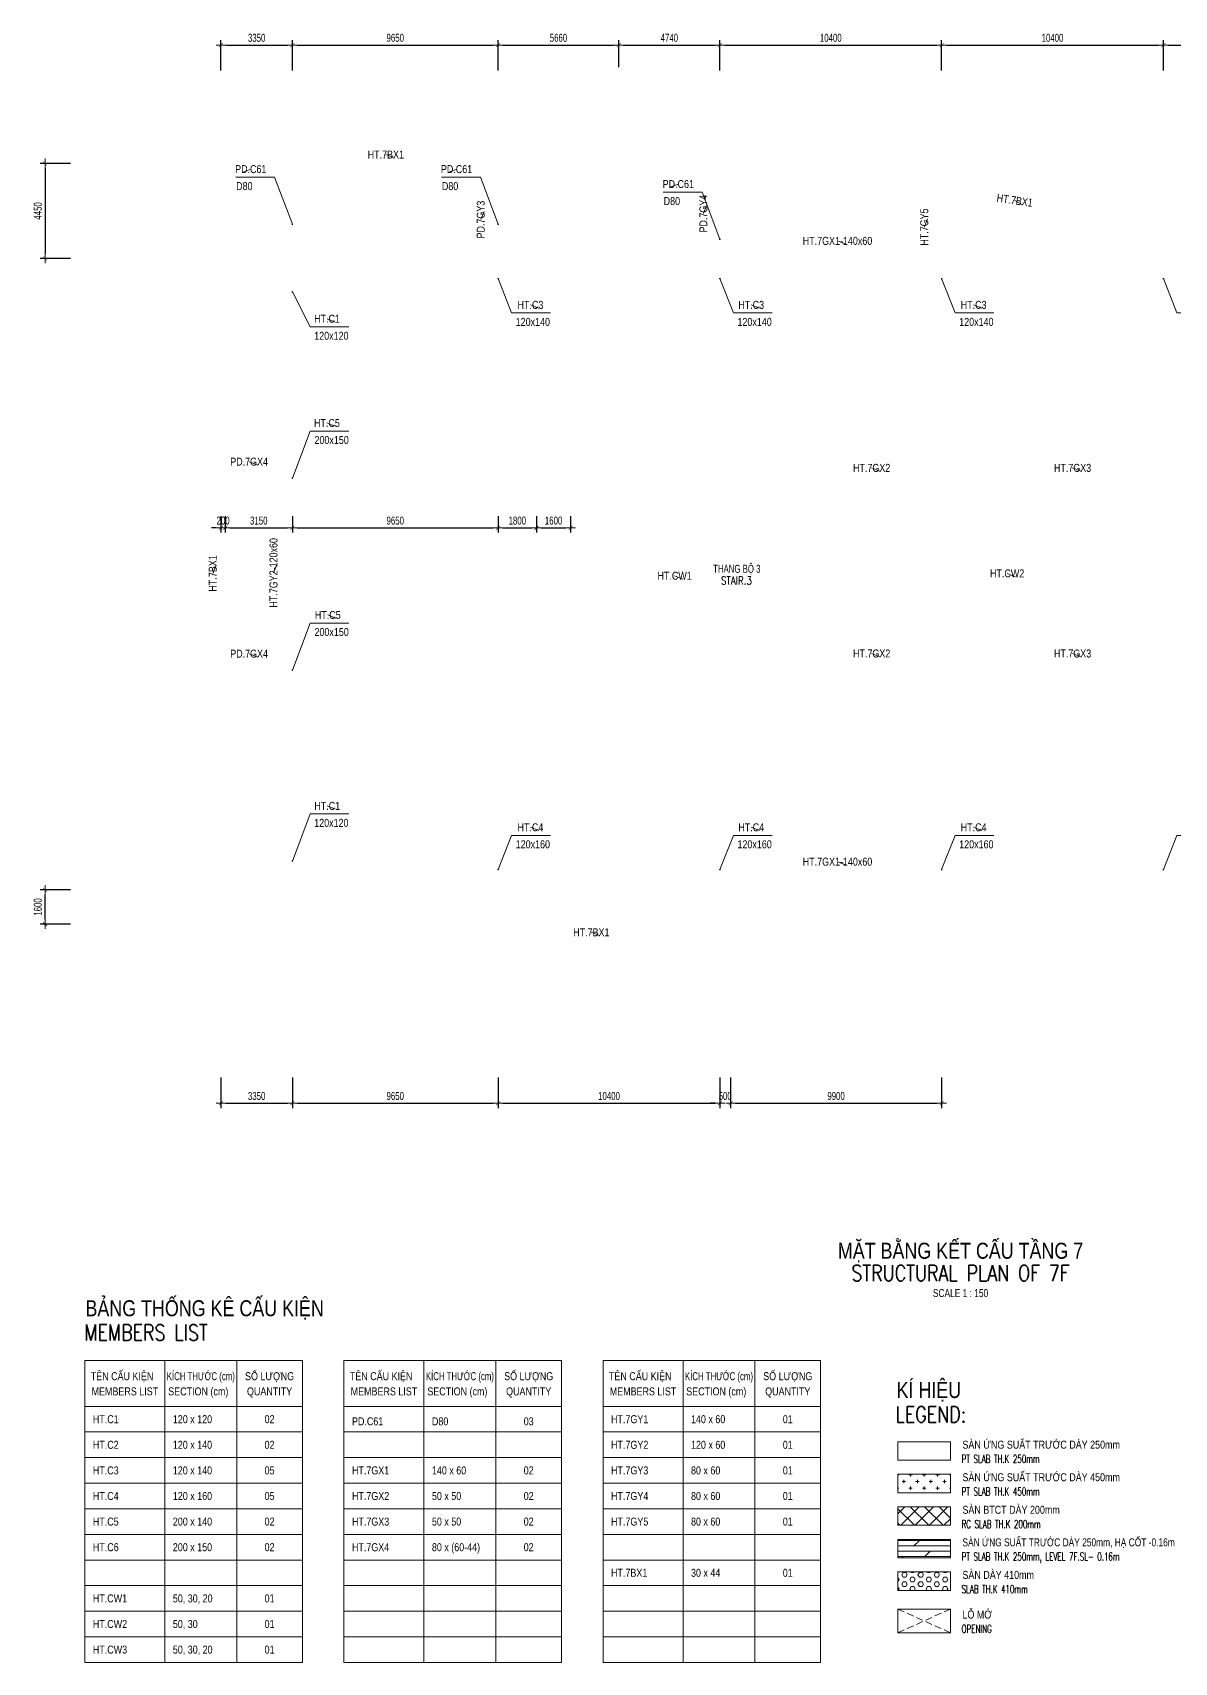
# Model space of a CAD drawing. Header units: millimetres. Extents: x 118516 to 203425, y -27310 to 49084.
# Drawn here: x 118516 to 172067, y -27310 to 49084 of the extents above; entities that cross this region are included whole.
import ezdxf
from ezdxf.enums import TextEntityAlignment as Align

# ---------------------------------------------------------------- set-up
doc = ezdxf.new("R2010")
doc.units = ezdxf.units.MM
doc.linetypes.add('DASHED2', pattern=[9.525, 6.35, -3.175])
doc.layers.get('Defpoints').update_dxf_attribs({"color": 151, "lineweight": 9})
for name, color, linetype, lineweight in [('$0$NDC_S_ANNO', 7, 'Continuous', 20), ('$0$NDC_S_DIM', 1, 'Continuous', 15), ('NDC_S_ANNO', 7, 'Continuous', 20), ('NDC_S_BEAM NAME', 7, 'Continuous', 9), ('NDC_S_COLUMN NAME', 7, 'Continuous', 9), ('NDC_S_DIM', 1, 'Continuous', 15), ('NDC_S_ENG TEXT', 2, 'Continuous', 20), ('NDC_S_ENG TITLE', 3, 'Continuous', 20), ('NDC_S_HATCH MATERIAL', 8, 'Continuous', 13), ('NDC_S_LEADER', 1, 'Continuous', 15), ('NDC_S_OPENING', 9, 'DASHED2', 13), ('NDC_S_SLAB', 2, 'Continuous', 20), ('NDC_S_TEXT SYMBOL', 7, 'Continuous', 20), ('NDC_S_VN TEXT', 7, 'Continuous', 20), ('NDC_S_VN TITLE', 6, 'Continuous', 35), ('NDC_Table', 3, 'Continuous', 20)]:
    doc.layers.add(name, color=color, linetype=linetype, lineweight=lineweight)
doc.styles.add('$0$ARIAL', font='arial.ttf', dxfattribs={"width": 0.8})
doc.styles.add('$0$NDC_DIM', font='', dxfattribs={"width": 0.75})
doc.styles.add('$0$NDC_EN TXT', font='romans.shx', dxfattribs={"width": 0.8})
doc.styles.add('NDC_ANNO', font='', dxfattribs={"width": 0.8})
doc.styles.add('NDC_BAR 2', font='romans.shx', dxfattribs={"width": 0.8})
doc.styles.add('NDC_DIM', font='', dxfattribs={"width": 0.75})
doc.styles.add('NDC_EN TXT', font='romans.shx', dxfattribs={"width": 0.8})
doc.styles.add('NDC_VIE TXT', font='arial.ttf', dxfattribs={"width": 0.8})
doc.styles.get('$0$NDC_DIM').set_extended_font_data('Dotum')
doc.styles.get('NDC_ANNO').set_extended_font_data('Dotum')
doc.styles.get('NDC_DIM').set_extended_font_data('Dotum')
doc.dimstyles.new('$0$NDC_dim_iso', dxfattribs={"dimtxt": 2.5, "dimasz": 1, "dimexe": 1.5, "dimexo": 2.5, "dimgap": 1, "dimtad": 1, "dimdec": 0, "dimzin": 0, "dimdsep": 46, "dimtxsty": '$0$NDC_DIM', "dimblk": '$0$DIMMARK', "dimcen": 0.09, "dimdle": 1.2, "dimclrd": 1, "dimclre": 1, "dimclrt": 3, "dimadec": 0, "dimazin": 0, "dimtfac": 1, "dimtdec": 0, "dimtix": 1, "dimtofl": 0, "dimtmove": 0, "dimatfit": 3, "dimfxl": 8, "dimfxlon": 1, "dimtolj": 1, "dimtzin": 0, "dimarcsym": 0})
doc.dimstyles.new('NDC_dim_150', dxfattribs={"dimscale": 150, "dimtxt": 2.5, "dimasz": 1.5, "dimexe": 1.5, "dimexo": 2.5, "dimgap": 1, "dimtad": 1, "dimdec": 0, "dimzin": 0, "dimdsep": 46, "dimtxsty": 'NDC_DIM', "dimblk": 'DIMMARK', "dimcen": 0.09, "dimdle": 1.2, "dimclrd": 1, "dimclre": 1, "dimclrt": 3, "dimadec": 0, "dimazin": 0, "dimtfac": 1, "dimtdec": 0, "dimtix": 1, "dimtofl": 0, "dimtmove": 0, "dimatfit": 3, "dimfxl": 8, "dimfxlon": 1, "dimtolj": 1, "dimtzin": 0, "dimarcsym": 0})
doc.dimstyles.new('NDC_dim_200', dxfattribs={"dimscale": 200, "dimtxt": 2.5, "dimasz": 1.5, "dimexe": 1.5, "dimexo": 2.5, "dimgap": 1, "dimtad": 1, "dimdec": 0, "dimzin": 0, "dimdsep": 46, "dimtxsty": 'NDC_DIM', "dimblk": 'DIMMARK', "dimcen": 0.09, "dimdle": 1.2, "dimclrd": 1, "dimclre": 1, "dimclrt": 3, "dimadec": 0, "dimazin": 0, "dimtfac": 1, "dimtdec": 0, "dimtix": 1, "dimtofl": 0, "dimtmove": 0, "dimatfit": 3, "dimfxl": 6, "dimfxlon": 1, "dimtolj": 1, "dimtzin": 0, "dimarcsym": 0})

# ---------------------------------------------------------------- blocks, each defined once
blk = doc.blocks.new('Drawing name_symbol')
at = {"layer": 'NDC_S_ENG TITLE', "style": 'NDC_EN TXT', "width": 0.8}
blk.add_attdef('SECTDET1', text='', height=5, dxfattribs=at).set_placement((0, 1.01), align=Align.CENTER)
at = {"layer": 'NDC_S_TEXT SYMBOL', "lineweight": 25, "style": 'NDC_ANNO', "width": 0.8}
blk.add_attdef('SSCALE', text='', height=2.5, dxfattribs=at).set_placement((0, -4), align=Align.CENTER)
at = {"layer": 'NDC_S_VN TITLE', "style": 'NDC_VIE TXT', "width": 0.8}
blk.add_attdef('SECTDET2', text='', height=5, dxfattribs=at).set_placement((0, 7.97), align=Align.CENTER)
blk = doc.blocks.new('$0$DIMMARK')
at = {"layer": '$0$NDC_S_DIM', "color": 1}
blk.add_line((-1.5, 0), (1, 0), dxfattribs=at)
at = {"layer": '$0$NDC_S_DIM', "color": 2, "const_width": 0.1}
blk.add_lwpolyline([(-0.42, -0.42), (0.42, 0.42)], dxfattribs=at)
blk = doc.blocks.new('DIMMARK')
at = {"layer": 'NDC_S_DIM', "color": 1}
blk.add_line((-1.5, 0), (1, 0), dxfattribs=at)
at = {"layer": 'NDC_S_DIM', "color": 2, "const_width": 0.1}
blk.add_lwpolyline([(-0.42, -0.42), (0.42, 0.42)], dxfattribs=at)
blk = doc.blocks.new('*D14')
at = {"layer": 'Defpoints', "color": 0, "ltscale": 100, "transparency": 16777216}
for p in [(127550, 26791), (130700, 26791), (130700, 25871)]:
    blk.add_point(p, dxfattribs=at)
at = {"layer": 'NDC_S_DIM', "color": 1, "lineweight": -2, "ltscale": 100, "transparency": 16777216}
for p, q in [((127550, 26416), (127550, 25646)), ((130700, 26416), (130700, 25646)), ((127775, 25871), (130475, 25871))]:
    blk.add_line(p, q, dxfattribs=at)
at = {"layer": 'NDC_S_DIM', "color": 1, "lineweight": -2, "ltscale": 100, "transparency": 16777216, "xscale": 225, "yscale": 225, "zscale": 225, "rotation": 180}
blk.add_blockref('DIMMARK', (127550, 25871), dxfattribs=at)
at = {"layer": 'NDC_S_DIM', "color": 1, "lineweight": -2, "ltscale": 100, "transparency": 16777216, "xscale": 225, "yscale": 225, "zscale": 225}
blk.add_blockref('DIMMARK', (130700, 25871), dxfattribs=at)
at = {"layer": 'NDC_S_DIM', "color": 3, "ltscale": 100, "transparency": 16777216, "insert": (129125, 26208), "char_height": 375, "attachment_point": 5, "style": 'NDC_DIM'}
blk.add_mtext('\\A1;3150', dxfattribs=at)
blk = doc.blocks.new('*D15')
at = {"layer": 'Defpoints', "color": 0, "ltscale": 100, "transparency": 16777216}
for p in [(130700, 26791), (140350, 26791), (140350, 25871)]:
    blk.add_point(p, dxfattribs=at)
at = {"layer": 'NDC_S_DIM', "color": 1, "lineweight": -2, "ltscale": 100, "transparency": 16777216}
for p, q in [((130700, 26416), (130700, 25646)), ((140350, 26416), (140350, 25646)), ((130925, 25871), (140125, 25871))]:
    blk.add_line(p, q, dxfattribs=at)
at = {"layer": 'NDC_S_DIM', "color": 1, "lineweight": -2, "ltscale": 100, "transparency": 16777216, "xscale": 225, "yscale": 225, "zscale": 225, "rotation": 180}
blk.add_blockref('DIMMARK', (130700, 25871), dxfattribs=at)
at = {"layer": 'NDC_S_DIM', "color": 1, "lineweight": -2, "ltscale": 100, "transparency": 16777216, "xscale": 225, "yscale": 225, "zscale": 225}
blk.add_blockref('DIMMARK', (140350, 25871), dxfattribs=at)
at = {"layer": 'NDC_S_DIM', "color": 3, "ltscale": 100, "transparency": 16777216, "insert": (135525, 26208), "char_height": 375, "attachment_point": 5, "style": 'NDC_DIM'}
blk.add_mtext('\\A1;9650', dxfattribs=at)
blk = doc.blocks.new('*D16')
at = {"layer": 'Defpoints', "color": 0, "ltscale": 100, "transparency": 16777216}
for p in [(140350, 26791), (142150, 26791), (142150, 25871)]:
    blk.add_point(p, dxfattribs=at)
at = {"layer": 'NDC_S_DIM', "color": 1, "lineweight": -2, "ltscale": 100, "transparency": 16777216}
for p, q in [((140350, 26416), (140350, 25646)), ((142150, 26416), (142150, 25646)), ((140575, 25871), (141925, 25871))]:
    blk.add_line(p, q, dxfattribs=at)
at = {"layer": 'NDC_S_DIM', "color": 1, "lineweight": -2, "ltscale": 100, "transparency": 16777216, "xscale": 225, "yscale": 225, "zscale": 225, "rotation": 180}
blk.add_blockref('DIMMARK', (140350, 25871), dxfattribs=at)
at = {"layer": 'NDC_S_DIM', "color": 1, "lineweight": -2, "ltscale": 100, "transparency": 16777216, "xscale": 225, "yscale": 225, "zscale": 225}
blk.add_blockref('DIMMARK', (142150, 25871), dxfattribs=at)
at = {"layer": 'NDC_S_DIM', "color": 3, "ltscale": 100, "transparency": 16777216, "insert": (141250, 26208), "char_height": 375, "attachment_point": 5, "style": 'NDC_DIM'}
blk.add_mtext('\\A1;1800', dxfattribs=at)
blk = doc.blocks.new('*D17')
at = {"layer": 'Defpoints', "color": 0, "ltscale": 100, "transparency": 16777216}
for p in [(142150, 26791), (143750, 26791), (143750, 25871)]:
    blk.add_point(p, dxfattribs=at)
at = {"layer": 'NDC_S_DIM', "color": 1, "lineweight": -2, "ltscale": 100, "transparency": 16777216}
for p, q in [((142150, 26416), (142150, 25646)), ((143750, 26416), (143750, 25646)), ((142375, 25871), (143525, 25871))]:
    blk.add_line(p, q, dxfattribs=at)
at = {"layer": 'NDC_S_DIM', "color": 1, "lineweight": -2, "ltscale": 100, "transparency": 16777216, "xscale": 225, "yscale": 225, "zscale": 225, "rotation": 180}
blk.add_blockref('DIMMARK', (142150, 25871), dxfattribs=at)
at = {"layer": 'NDC_S_DIM', "color": 1, "lineweight": -2, "ltscale": 100, "transparency": 16777216, "xscale": 225, "yscale": 225, "zscale": 225}
blk.add_blockref('DIMMARK', (143750, 25871), dxfattribs=at)
at = {"layer": 'NDC_S_DIM', "color": 3, "ltscale": 100, "transparency": 16777216, "insert": (142950, 26208), "char_height": 375, "attachment_point": 5, "style": 'NDC_DIM'}
blk.add_mtext('\\A1;1600', dxfattribs=at)
blk = doc.blocks.new('*D19')
at = {"layer": 'Defpoints', "color": 0, "ltscale": 100, "transparency": 16777216}
for p in [(130700, 48500), (130700, 46779), (127350, 38500)]:
    blk.add_point(p, dxfattribs=at)
at = {"layer": 'NDC_S_DIM', "color": 1, "lineweight": -2, "ltscale": 100, "transparency": 16777216}
for p, q in [((127350, 47300), (127350, 48725)), ((127575, 48500), (130475, 48500)), ((130700, 47300), (130700, 48725))]:
    blk.add_line(p, q, dxfattribs=at)
at = {"layer": 'NDC_S_DIM', "color": 1, "lineweight": -2, "ltscale": 100, "transparency": 16777216, "xscale": 225, "yscale": 225, "zscale": 225, "rotation": 180}
blk.add_blockref('DIMMARK', (127350, 48500), dxfattribs=at)
at = {"layer": 'NDC_S_DIM', "color": 1, "lineweight": -2, "ltscale": 100, "transparency": 16777216, "xscale": 225, "yscale": 225, "zscale": 225}
blk.add_blockref('DIMMARK', (130700, 48500), dxfattribs=at)
at = {"layer": 'NDC_S_DIM', "color": 3, "ltscale": 100, "transparency": 16777216, "insert": (129025, 48838), "char_height": 375, "attachment_point": 5, "style": 'NDC_DIM'}
blk.add_mtext('\\A1;3350', dxfattribs=at)
blk = doc.blocks.new('*D20')
at = {"layer": 'Defpoints', "color": 0, "ltscale": 100, "transparency": 16777216}
for p in [(140350, 48500), (130700, 46641), (140350, 46641)]:
    blk.add_point(p, dxfattribs=at)
at = {"layer": 'NDC_S_DIM', "color": 1, "lineweight": -2, "ltscale": 100, "transparency": 16777216}
for p, q in [((130700, 47300), (130700, 48725)), ((130925, 48500), (140125, 48500)), ((140350, 47300), (140350, 48725))]:
    blk.add_line(p, q, dxfattribs=at)
at = {"layer": 'NDC_S_DIM', "color": 1, "lineweight": -2, "ltscale": 100, "transparency": 16777216, "xscale": 225, "yscale": 225, "zscale": 225, "rotation": 180}
blk.add_blockref('DIMMARK', (130700, 48500), dxfattribs=at)
at = {"layer": 'NDC_S_DIM', "color": 1, "lineweight": -2, "ltscale": 100, "transparency": 16777216, "xscale": 225, "yscale": 225, "zscale": 225}
blk.add_blockref('DIMMARK', (140350, 48500), dxfattribs=at)
at = {"layer": 'NDC_S_DIM', "color": 3, "ltscale": 100, "transparency": 16777216, "insert": (135525, 48838), "char_height": 375, "attachment_point": 5, "style": 'NDC_DIM'}
blk.add_mtext('\\A1;9650', dxfattribs=at)
blk = doc.blocks.new('*D21')
at = {"layer": 'Defpoints', "color": 0, "ltscale": 100, "transparency": 16777216}
for p in [(146010, 48500), (140350, 47085), (146010, 47085)]:
    blk.add_point(p, dxfattribs=at)
at = {"layer": 'NDC_S_DIM', "color": 1, "lineweight": -2, "ltscale": 100, "transparency": 16777216}
for p, q in [((140350, 47460), (140350, 48725)), ((140575, 48500), (145785, 48500)), ((146010, 47460), (146010, 48725))]:
    blk.add_line(p, q, dxfattribs=at)
at = {"layer": 'NDC_S_DIM', "color": 1, "lineweight": -2, "ltscale": 100, "transparency": 16777216, "xscale": 225, "yscale": 225, "zscale": 225, "rotation": 180}
blk.add_blockref('DIMMARK', (140350, 48500), dxfattribs=at)
at = {"layer": 'NDC_S_DIM', "color": 1, "lineweight": -2, "ltscale": 100, "transparency": 16777216, "xscale": 225, "yscale": 225, "zscale": 225}
blk.add_blockref('DIMMARK', (146010, 48500), dxfattribs=at)
at = {"layer": 'NDC_S_DIM', "color": 3, "ltscale": 100, "transparency": 16777216, "insert": (143180, 48838), "char_height": 375, "attachment_point": 5, "style": 'NDC_DIM'}
blk.add_mtext('\\A1;5660', dxfattribs=at)
blk = doc.blocks.new('*D22')
at = {"layer": 'Defpoints', "color": 0, "ltscale": 100, "transparency": 16777216}
for p in [(150750, 48500), (146010, 47085), (150750, 47085)]:
    blk.add_point(p, dxfattribs=at)
at = {"layer": 'NDC_S_DIM', "color": 1, "lineweight": -2, "ltscale": 100, "transparency": 16777216}
for p, q in [((146010, 47460), (146010, 48725)), ((146235, 48500), (150525, 48500)), ((150750, 47460), (150750, 48725))]:
    blk.add_line(p, q, dxfattribs=at)
at = {"layer": 'NDC_S_DIM', "color": 1, "lineweight": -2, "ltscale": 100, "transparency": 16777216, "xscale": 225, "yscale": 225, "zscale": 225, "rotation": 180}
blk.add_blockref('DIMMARK', (146010, 48500), dxfattribs=at)
at = {"layer": 'NDC_S_DIM', "color": 1, "lineweight": -2, "ltscale": 100, "transparency": 16777216, "xscale": 225, "yscale": 225, "zscale": 225}
blk.add_blockref('DIMMARK', (150750, 48500), dxfattribs=at)
at = {"layer": 'NDC_S_DIM', "color": 3, "ltscale": 100, "transparency": 16777216, "insert": (148380, 48838), "char_height": 375, "attachment_point": 5, "style": 'NDC_DIM'}
blk.add_mtext('\\A1;4740', dxfattribs=at)
blk = doc.blocks.new('*D23')
at = {"layer": 'Defpoints', "color": 0, "ltscale": 100, "transparency": 16777216}
for p in [(161150, 48500), (150750, 43517), (161150, 42182)]:
    blk.add_point(p, dxfattribs=at)
at = {"layer": 'NDC_S_DIM', "color": 1, "lineweight": -2, "ltscale": 100, "transparency": 16777216}
for p, q in [((150750, 47300), (150750, 48725)), ((150975, 48500), (160925, 48500)), ((161150, 47300), (161150, 48725))]:
    blk.add_line(p, q, dxfattribs=at)
at = {"layer": 'NDC_S_DIM', "color": 1, "lineweight": -2, "ltscale": 100, "transparency": 16777216, "xscale": 225, "yscale": 225, "zscale": 225, "rotation": 180}
blk.add_blockref('DIMMARK', (150750, 48500), dxfattribs=at)
at = {"layer": 'NDC_S_DIM', "color": 1, "lineweight": -2, "ltscale": 100, "transparency": 16777216, "xscale": 225, "yscale": 225, "zscale": 225}
blk.add_blockref('DIMMARK', (161150, 48500), dxfattribs=at)
at = {"layer": 'NDC_S_DIM', "color": 3, "ltscale": 100, "transparency": 16777216, "insert": (155950, 48838), "char_height": 375, "attachment_point": 5, "style": 'NDC_DIM'}
blk.add_mtext('\\A1;10400', dxfattribs=at)
blk = doc.blocks.new('*D24')
at = {"layer": 'Defpoints', "color": 0, "ltscale": 100, "transparency": 16777216}
for p in [(171550, 48500), (161150, 42182), (171550, 42182)]:
    blk.add_point(p, dxfattribs=at)
at = {"layer": 'NDC_S_DIM', "color": 1, "lineweight": -2, "ltscale": 100, "transparency": 16777216}
for p, q in [((161150, 47300), (161150, 48725)), ((161375, 48500), (171325, 48500)), ((171550, 47300), (171550, 48725))]:
    blk.add_line(p, q, dxfattribs=at)
at = {"layer": 'NDC_S_DIM', "color": 1, "lineweight": -2, "ltscale": 100, "transparency": 16777216, "xscale": 225, "yscale": 225, "zscale": 225, "rotation": 180}
blk.add_blockref('DIMMARK', (161150, 48500), dxfattribs=at)
at = {"layer": 'NDC_S_DIM', "color": 1, "lineweight": -2, "ltscale": 100, "transparency": 16777216, "xscale": 225, "yscale": 225, "zscale": 225}
blk.add_blockref('DIMMARK', (171550, 48500), dxfattribs=at)
at = {"layer": 'NDC_S_DIM', "color": 3, "ltscale": 100, "transparency": 16777216, "insert": (166350, 48838), "char_height": 375, "attachment_point": 5, "style": 'NDC_DIM'}
blk.add_mtext('\\A1;10400', dxfattribs=at)
blk = doc.blocks.new('*D25')
at = {"layer": 'Defpoints', "color": 0, "ltscale": 100, "transparency": 16777216}
for p in [(176345, 48500), (171550, 46703), (176345, 46703)]:
    blk.add_point(p, dxfattribs=at)
at = {"layer": 'NDC_S_DIM', "color": 1, "lineweight": -2, "ltscale": 100, "transparency": 16777216}
for p, q in [((171550, 47300), (171550, 48725)), ((171775, 48500), (176120, 48500)), ((176345, 47300), (176345, 48725))]:
    blk.add_line(p, q, dxfattribs=at)
at = {"layer": 'NDC_S_DIM', "color": 1, "lineweight": -2, "ltscale": 100, "transparency": 16777216, "xscale": 225, "yscale": 225, "zscale": 225, "rotation": 180}
blk.add_blockref('DIMMARK', (171550, 48500), dxfattribs=at)
at = {"layer": 'NDC_S_DIM', "color": 1, "lineweight": -2, "ltscale": 100, "transparency": 16777216, "xscale": 225, "yscale": 225, "zscale": 225}
blk.add_blockref('DIMMARK', (176345, 48500), dxfattribs=at)
at = {"layer": 'NDC_S_DIM', "color": 3, "ltscale": 100, "transparency": 16777216, "insert": (173947, 48838), "char_height": 375, "attachment_point": 5, "style": 'NDC_DIM'}
blk.add_mtext('\\A1;4795', dxfattribs=at)
blk = doc.blocks.new('*D29')
at = {"layer": 'Defpoints', "color": 0, "ltscale": 100, "transparency": 16777216}
for p in [(132009, 42950), (119100, 38500), (132009, 38500)]:
    blk.add_point(p, dxfattribs=at)
at = {"layer": 'NDC_S_DIM', "color": 1, "lineweight": -2, "ltscale": 100, "transparency": 16777216}
for p, q in [((120300, 42950), (118875, 42950)), ((119100, 42725), (119100, 38725)), ((120300, 38500), (118875, 38500))]:
    blk.add_line(p, q, dxfattribs=at)
at = {"layer": 'NDC_S_DIM', "color": 1, "lineweight": -2, "ltscale": 100, "transparency": 16777216, "xscale": 225, "yscale": 225, "zscale": 225}
for p, rotation in [((119100, 42950), 90), ((119100, 38500), 270)]:
    blk.add_blockref('DIMMARK', p, dxfattribs=dict(at, rotation=rotation))
at = {"layer": 'NDC_S_DIM', "color": 3, "ltscale": 100, "transparency": 16777216, "insert": (118762, 40725), "char_height": 375, "attachment_point": 5, "rotation": 90, "style": 'NDC_DIM'}
blk.add_mtext('\\A1;4450', dxfattribs=at)
blk = doc.blocks.new('*D30')
at = {"layer": 'Defpoints', "color": 0, "ltscale": 100, "transparency": 16777216}
for p in [(119100, 8900), (130842, 8900), (130861, 7300)]:
    blk.add_point(p, dxfattribs=at)
at = {"layer": 'NDC_S_DIM', "color": 1, "lineweight": -2, "ltscale": 100, "transparency": 16777216}
for p, q in [((120300, 8900), (118875, 8900)), ((119100, 7525), (119100, 8675)), ((120300, 7300), (118875, 7300))]:
    blk.add_line(p, q, dxfattribs=at)
at = {"layer": 'NDC_S_DIM', "color": 1, "lineweight": -2, "ltscale": 100, "transparency": 16777216, "xscale": 225, "yscale": 225, "zscale": 225}
for p, rotation in [((119100, 8900), 90), ((119100, 7300), 270)]:
    blk.add_blockref('DIMMARK', p, dxfattribs=dict(at, rotation=rotation))
at = {"layer": 'NDC_S_DIM', "color": 3, "ltscale": 100, "transparency": 16777216, "insert": (118762, 8100), "char_height": 375, "attachment_point": 5, "rotation": 90, "style": 'NDC_DIM'}
blk.add_mtext('\\A1;1600', dxfattribs=at)
blk = doc.blocks.new('*D31')
at = {"layer": 'Defpoints', "color": 0, "ltscale": 100, "transparency": 16777216}
for p in [(127350, 12217), (130700, 1426), (130700, -1100)]:
    blk.add_point(p, dxfattribs=at)
at = {"layer": 'NDC_S_DIM', "color": 1, "lineweight": -2, "ltscale": 100, "transparency": 16777216}
for p, q in [((127350, 100), (127350, -1325)), ((130700, 100), (130700, -1325)), ((127575, -1100), (130475, -1100))]:
    blk.add_line(p, q, dxfattribs=at)
at = {"layer": 'NDC_S_DIM', "color": 1, "lineweight": -2, "ltscale": 100, "transparency": 16777216, "xscale": 225, "yscale": 225, "zscale": 225, "rotation": 180}
blk.add_blockref('DIMMARK', (127350, -1100), dxfattribs=at)
at = {"layer": 'NDC_S_DIM', "color": 1, "lineweight": -2, "ltscale": 100, "transparency": 16777216, "xscale": 225, "yscale": 225, "zscale": 225}
blk.add_blockref('DIMMARK', (130700, -1100), dxfattribs=at)
at = {"layer": 'NDC_S_DIM', "color": 3, "ltscale": 100, "transparency": 16777216, "insert": (129025, -762), "char_height": 375, "attachment_point": 5, "style": 'NDC_DIM'}
blk.add_mtext('\\A1;3350', dxfattribs=at)
blk = doc.blocks.new('*D32')
at = {"layer": 'Defpoints', "color": 0, "ltscale": 100, "transparency": 16777216}
for p in [(130700, 1426), (140350, 1426), (140350, -1100)]:
    blk.add_point(p, dxfattribs=at)
at = {"layer": 'NDC_S_DIM', "color": 1, "lineweight": -2, "ltscale": 100, "transparency": 16777216}
for p, q in [((130700, 100), (130700, -1325)), ((140350, 100), (140350, -1325)), ((130925, -1100), (140125, -1100))]:
    blk.add_line(p, q, dxfattribs=at)
at = {"layer": 'NDC_S_DIM', "color": 1, "lineweight": -2, "ltscale": 100, "transparency": 16777216, "xscale": 225, "yscale": 225, "zscale": 225, "rotation": 180}
blk.add_blockref('DIMMARK', (130700, -1100), dxfattribs=at)
at = {"layer": 'NDC_S_DIM', "color": 1, "lineweight": -2, "ltscale": 100, "transparency": 16777216, "xscale": 225, "yscale": 225, "zscale": 225}
blk.add_blockref('DIMMARK', (140350, -1100), dxfattribs=at)
at = {"layer": 'NDC_S_DIM', "color": 3, "ltscale": 100, "transparency": 16777216, "insert": (135525, -762), "char_height": 375, "attachment_point": 5, "style": 'NDC_DIM'}
blk.add_mtext('\\A1;9650', dxfattribs=at)
blk = doc.blocks.new('*D33')
at = {"layer": 'Defpoints', "color": 0, "ltscale": 100, "transparency": 16777216}
for p in [(140350, 4142), (150750, 4502), (150750, -1100)]:
    blk.add_point(p, dxfattribs=at)
at = {"layer": 'NDC_S_DIM', "color": 1, "lineweight": -2, "ltscale": 100, "transparency": 16777216}
for p, q in [((140350, 100), (140350, -1325)), ((150750, 100), (150750, -1325)), ((140575, -1100), (150525, -1100))]:
    blk.add_line(p, q, dxfattribs=at)
at = {"layer": 'NDC_S_DIM', "color": 1, "lineweight": -2, "ltscale": 100, "transparency": 16777216, "xscale": 225, "yscale": 225, "zscale": 225, "rotation": 180}
blk.add_blockref('DIMMARK', (140350, -1100), dxfattribs=at)
at = {"layer": 'NDC_S_DIM', "color": 1, "lineweight": -2, "ltscale": 100, "transparency": 16777216, "xscale": 225, "yscale": 225, "zscale": 225}
blk.add_blockref('DIMMARK', (150750, -1100), dxfattribs=at)
at = {"layer": 'NDC_S_DIM', "color": 3, "ltscale": 100, "transparency": 16777216, "insert": (145550, -762), "char_height": 375, "attachment_point": 5, "style": 'NDC_DIM'}
blk.add_mtext('\\A1;10400', dxfattribs=at)
blk = doc.blocks.new('*D34')
at = {"layer": 'Defpoints', "color": 0, "ltscale": 100, "transparency": 16777216}
for p in [(151250, 7950), (150750, 4502), (151250, -1100)]:
    blk.add_point(p, dxfattribs=at)
at = {"layer": 'NDC_S_DIM', "color": 1, "lineweight": -2, "ltscale": 100, "transparency": 16777216}
for p, q in [((150750, 100), (150750, -1325)), ((151250, 100), (151250, -1325)), ((150525, -1100), (150300, -1100)), ((151475, -1100), (151700, -1100))]:
    blk.add_line(p, q, dxfattribs=at)
at = {"layer": 'NDC_S_DIM', "color": 1, "lineweight": -2, "ltscale": 100, "transparency": 16777216, "xscale": 225, "yscale": 225, "zscale": 225}
blk.add_blockref('DIMMARK', (150750, -1100), dxfattribs=at)
at = {"layer": 'NDC_S_DIM', "color": 1, "lineweight": -2, "ltscale": 100, "transparency": 16777216, "xscale": 225, "yscale": 225, "zscale": 225, "rotation": 180}
blk.add_blockref('DIMMARK', (151250, -1100), dxfattribs=at)
at = {"layer": 'NDC_S_DIM', "color": 3, "ltscale": 100, "transparency": 16777216, "insert": (151000, -762), "char_height": 375, "attachment_point": 5, "style": 'NDC_DIM'}
blk.add_mtext('\\A1;500', dxfattribs=at)
blk = doc.blocks.new('*D35')
at = {"layer": 'Defpoints', "color": 0, "ltscale": 100, "transparency": 16777216}
for p in [(151250, 7950), (161150, 5586), (161150, -1100)]:
    blk.add_point(p, dxfattribs=at)
at = {"layer": 'NDC_S_DIM', "color": 1, "lineweight": -2, "ltscale": 100, "transparency": 16777216}
for p, q in [((151250, 100), (151250, -1325)), ((161150, 100), (161150, -1325)), ((151475, -1100), (160925, -1100))]:
    blk.add_line(p, q, dxfattribs=at)
at = {"layer": 'NDC_S_DIM', "color": 1, "lineweight": -2, "ltscale": 100, "transparency": 16777216, "xscale": 225, "yscale": 225, "zscale": 225, "rotation": 180}
blk.add_blockref('DIMMARK', (151250, -1100), dxfattribs=at)
at = {"layer": 'NDC_S_DIM', "color": 1, "lineweight": -2, "ltscale": 100, "transparency": 16777216, "xscale": 225, "yscale": 225, "zscale": 225}
blk.add_blockref('DIMMARK', (161150, -1100), dxfattribs=at)
at = {"layer": 'NDC_S_DIM', "color": 3, "ltscale": 100, "transparency": 16777216, "insert": (156200, -762), "char_height": 375, "attachment_point": 5, "style": 'NDC_DIM'}
blk.add_mtext('\\A1;9900', dxfattribs=at)
blk = doc.blocks.new('*D39')
at = {"layer": 'Defpoints', "color": 0, "ltscale": 100, "transparency": 16777216}
for p in [(127350, 26791), (127550, 26791), (127350, 25871)]:
    blk.add_point(p, dxfattribs=at)
at = {"layer": 'NDC_S_DIM', "color": 1, "lineweight": -2, "ltscale": 100, "transparency": 16777216}
for p, q in [((127350, 26416), (127350, 25646)), ((127550, 26416), (127550, 25646)), ((127125, 25871), (126900, 25871)), ((127775, 25871), (128000, 25871))]:
    blk.add_line(p, q, dxfattribs=at)
at = {"layer": 'NDC_S_DIM', "color": 1, "lineweight": -2, "ltscale": 100, "transparency": 16777216, "xscale": 225, "yscale": 225, "zscale": 225}
blk.add_blockref('DIMMARK', (127350, 25871), dxfattribs=at)
at = {"layer": 'NDC_S_DIM', "color": 1, "lineweight": -2, "ltscale": 100, "transparency": 16777216, "xscale": 225, "yscale": 225, "zscale": 225, "rotation": 180}
blk.add_blockref('DIMMARK', (127550, 25871), dxfattribs=at)
at = {"layer": 'NDC_S_DIM', "color": 3, "ltscale": 100, "transparency": 16777216, "insert": (127450, 26208), "char_height": 375, "attachment_point": 5, "style": 'NDC_DIM'}
blk.add_mtext('\\A1;200', dxfattribs=at)
blk = doc.blocks.new('*U13')
at = {"layer": '$0$NDC_S_ANNO', "ltscale": 0.8, "style": '$0$ARIAL', "width": 0.8, "flags": 1}
blk.add_attdef('CHU_THICH', text='', height=2.5, dxfattribs=at).set_placement((0, 0), align=Align.MIDDLE_CENTER)
at = {"layer": '$0$NDC_S_ANNO', "ltscale": 0.8, "style": '$0$ARIAL', "width": 0.8}
blk.add_attdef('TEN', text='', height=2.5, dxfattribs=at).set_placement((-2.58, 1.03), align=Align.MIDDLE_CENTER)
at = {"layer": 'Defpoints'}
blk.add_leader([(0, 0), (-2.58, 1.03)], dimstyle='$0$NDC_dim_iso', override={"dimgap": 0.625, "dimtad": 0}, dxfattribs=at)
blk = doc.blocks.new('Name col F6-F8')
at = {"layer": 'NDC_S_COLUMN NAME', "xscale": 150, "yscale": 150, "zscale": 150}
for p, values in [((11702, 27267), {'TEN': 'HT.C3'}), ((22056, 27267), {'TEN': 'HT.C3'}), ((32489, 27267), {'TEN': 'HT.C3'}), ((42867, 27267), {'TEN': 'HT.C3'}), ((50009, 27267), {'TEN': 'HT.C3'}), ((2162, 26617), {'TEN': 'HT.C1'}), ((63645, 26176), {'TEN': 'HT.C2'}), ((2158, 21731), {'TEN': 'HT.C5'}), ((63642, 21290), {'TEN': 'HT.C6'}), ((2196, 12731), {'TEN': 'HT.C5'}), ((63679, 12290), {'TEN': 'HT.C6'}), ((2174, 3784), {'TEN': 'HT.C1'}), ((11702, 2778), {'TEN': 'HT.C4'}), ((22056, 2778), {'TEN': 'HT.C4'}), ((32489, 2778), {'TEN': 'HT.C4'}), ((42867, 2778), {'TEN': 'HT.C4'}), ((50009, 2778), {'TEN': 'HT.C4'}), ((63658, 3343), {'TEN': 'HT.C2'})]:
    blk.add_blockref('*U13', p, dxfattribs=at).add_auto_attribs(values)
at = {"layer": 'NDC_S_COLUMN NAME', "style": 'NDC_VIE TXT', "width": 0.8}
for s, p in [('120x140', (10625, 26437)), ('120x140', (21025, 26437)), ('120x140', (31425, 26437)), ('120x140', (41825, 26437)), ('120x140', (48991, 26437)), ('120x120', (1176, 25787)), ('120x140', (62660, 25346)), ('200x150', (1187, 20901)), ('200x140', (62671, 20460)), ('200x150', (1187, 11901)), ('200x140', (62671, 11460)), ('120x120', (1175, 2955)), ('120x160', (10625, 1949)), ('120x160', (21025, 1949)), ('120x160', (31425, 1949)), ('120x160', (41825, 1949)), ('120x160', (48991, 1949)), ('120x140', (62659, 2513))]:
    blk.add_text(s, height=375, dxfattribs=at).set_placement(p)
at = {"layer": 'NDC_S_LEADER', "ltscale": 100}
for points in [[(9800, 28650), (10431, 27044), (12254, 27044)], [(20200, 28650), (20831, 27044), (22654, 27044)], [(30600, 28650), (31231, 27044), (33054, 27044)], [(41000, 28650), (41631, 27044), (43454, 27044)], [(51400, 28650), (50769, 27044), (48946, 27044)], [(150, 28028), (981, 26394), (2804, 26394)], [(61050, 28028), (62215, 25953), (64288, 25953)], [(150, 19300), (981, 21508), (2804, 21508)], [(61050, 19300), (62215, 21067), (64288, 21067)], [(150, 10300), (981, 12508), (2804, 12508)], [(61050, 10300), (62215, 12067), (64288, 12067)], [(150, 1353), (981, 3562), (2804, 3562)], [(61050, 1353), (62215, 3120), (64288, 3120)], [(9800, 950), (10431, 2556), (12254, 2556)], [(20200, 950), (20831, 2556), (22654, 2556)], [(30600, 950), (31231, 2556), (33054, 2556)], [(41000, 950), (41631, 2556), (43454, 2556)], [(51400, 950), (50769, 2556), (48946, 2556)]]:
    blk.add_leader(points, dimstyle='NDC_dim_200', override={"dimgap": 1, "dimtad": 0, "dimldrblk": 'DotSmall'}, dxfattribs=at)
blk = doc.blocks.new('A$C78EB7F18')
at = {"layer": 'NDC_S_COLUMN NAME'}
ref = blk.add_blockref('*U13', (-636, 33631), dxfattribs=dict(at, xscale=-150, yscale=150, zscale=150))
ref.add_attrib('TEN', 'PD.C61', dxfattribs={"layer": '$0$NDC_S_ANNO', "ltscale": 0.8, "height": 375, "style": '$0$ARIAL', "width": 0.8}).set_placement((-250, 33785), align=Align.MIDDLE_CENTER)
ref = blk.add_blockref('*U13', (9014, 33631), dxfattribs=dict(at, xscale=-150, yscale=150, zscale=150))
ref.add_attrib('TEN', 'PD.C61', dxfattribs={"layer": '$0$NDC_S_ANNO', "ltscale": 0.8, "height": 375, "style": '$0$ARIAL', "width": 0.8}).set_placement((9400, 33785), align=Align.MIDDLE_CENTER)
ref = blk.add_blockref('*U13', (19414, 32931), dxfattribs=dict(at, xscale=-150, yscale=150, zscale=150))
ref.add_attrib('TEN', 'PD.C61', dxfattribs={"layer": '$0$NDC_S_ANNO', "ltscale": 0.8, "height": 375, "style": '$0$ARIAL', "width": 0.8}).set_placement((19800, 33085), align=Align.MIDDLE_CENTER)
at = {"layer": 'NDC_S_COLUMN NAME', "style": 'NDC_VIE TXT', "width": 0.8}
for p in [(-937, 32801), (8713, 32801), (19113, 32101)]:
    blk.add_text('D80', height=375, dxfattribs=at).set_placement(p)
at = {"layer": 'NDC_S_LEADER', "ltscale": 100}
for points in [[(1700, 31200), (869, 33408), (-954, 33408)], [(11350, 31200), (10519, 33408), (8696, 33408)], [(21750, 30500), (20919, 32708), (19096, 32708)]]:
    blk.add_leader(points, dimstyle='NDC_dim_200', override={"dimgap": 1, "dimtad": 0, "dimldrblk": 'DotSmall'}, dxfattribs=at)

msp = doc.modelspace()

# ---------------------------------------------------------------- hatches: boundary and pattern name
at = {"layer": 'NDC_S_HATCH MATERIAL', "ltscale": 100}
h = msp.add_hatch(dxfattribs=at)
h.set_pattern_fill('CROSS', color=256, scale=50)
h.set_pattern_definition([(0, (-44856.74, -10259.27), (317.5, 317.5), [158.75, -476.25]), (90, (-44777.37, -10338.65), (-317.5, 317.5), [158.75, -476.25])])
h.paths.add_polyline_path([(159101.1, -18490.2), (159101.1, -19354.3), (161559.4, -19354.3), (161559.4, -18490.2)])
h = msp.add_hatch(dxfattribs=at)
h.set_pattern_fill('ANSI37', color=256, scale=150)
h.set_pattern_definition([(45, (-36778.9, -16184.8), (-336.7596, 336.7596), []), (135, (-36778.9, -16184.8), (-336.7596, -336.7596), [])])
h.paths.add_polyline_path([(159101.1, -20016.2), (159101.1, -20880.3), (161559.4, -20880.3), (161559.4, -20016.2)])
h = msp.add_hatch(dxfattribs=at)
h.set_pattern_fill('DOLMIT', color=256, scale=40)
h.set_pattern_definition([(0, (-11345.74, 0), (0, 254), []), (45, (-11345.7, 0), (-507.9997, 507.9997), [359.2102, -718.4205])])
h.paths.add_polyline_path([(161559.4, -21542.2), (159101.1, -21542.2), (159101.1, -22406.3), (161559.4, -22406.3)])
h = msp.add_hatch(dxfattribs=at)
h.set_pattern_fill('HEX', color=256, scale=40)
h.set_pattern_definition([(0, (-11345.74, 0), (0, 219.97045), [127, -254]), (120, (-11345.74, 0), (-190.5, -109.98523), [127, -254]), (60, (-11218.74, 0), (-190.5, 109.98523), [127, -254])])
h.paths.add_polyline_path([(161559.4, -23068.2), (159101.1, -23068.2), (159101.1, -23932.3), (161559.4, -23932.3)])

# ---------------------------------------------------------------- linework, layer by layer
at = {"layer": 'NDC_S_OPENING', "ltscale": 50}
for p, q in [((159101.1, -24809.2), (161559.4, -25917.4)), ((159101.1, -25917.4), (161559.4, -24809.2))]:
    msp.add_line(p, q, dxfattribs=at)
at = {"layer": 'NDC_S_SLAB'}
for points in [[(159101.1, -16964.2), (161559.4, -16964.2), (161559.4, -17828.3), (159101.1, -17828.3)], [(159101.1, -18490.2), (161559.4, -18490.2), (161559.4, -19354.3), (159101.1, -19354.3)], [(159101.1, -20016.2), (161559.4, -20016.2), (161559.4, -20880.3), (159101.1, -20880.3)], [(159101.1, -21542.2), (161559.4, -21542.2), (161559.4, -22406.3), (159101.1, -22406.3)], [(159101.1, -23068.2), (161559.4, -23068.2), (161559.4, -23932.3), (159101.1, -23932.3)], [(159101.1, -24809.2), (161559.4, -24809.2), (161559.4, -25917.4), (159101.1, -25917.4)]]:
    msp.add_lwpolyline(points, close=True, dxfattribs=at)
at = {"layer": 'NDC_Table'}
for p, q in [((120969.1, -13165.8), (120969.1, -27310)), ((120969.1, -13165.8), (131169.1, -13165.8)), ((124719.1, -13165.8), (124719.1, -27310)), ((128094.1, -13165.8), (128094.1, -27310)), ((131169.1, -13165.8), (131169.1, -27310)), ((133120.1, -13165.8), (133120.1, -27310)), ((133120.1, -13165.8), (143320.1, -13165.8)), ((136870.1, -13165.8), (136870.1, -27310)), ((140245.1, -13165.8), (140245.1, -27310)), ((143320.1, -13165.8), (143320.1, -27310)), ((145271, -13165.8), (145271, -27310)), ((145271, -13165.8), (155471, -13165.8)), ((149021, -13165.8), (149021, -27310)), ((152396, -13165.8), (152396, -27310)), ((155471, -13165.8), (155471, -27310)), ((120969.1, -15310), (131169.1, -15310)), ((133120.1, -15310), (143320.1, -15310)), ((145271, -15310), (155471, -15310)), ((120969.1, -16510), (131169.1, -16510)), ((133120.1, -16510), (143320.1, -16510)), ((145271, -16510), (155471, -16510)), ((120969.1, -17710), (131169.1, -17710)), ((133120.1, -17710), (143320.1, -17710)), ((145271, -17710), (155471, -17710)), ((120969.1, -18910), (131169.1, -18910)), ((133120.1, -18910), (143320.1, -18910)), ((145271, -18910), (155471, -18910)), ((120969.1, -20110), (131169.1, -20110)), ((133120.1, -20110), (143320.1, -20110)), ((145271, -20110), (155471, -20110)), ((120969.1, -21310), (131169.1, -21310)), ((133120.1, -21310), (143320.1, -21310)), ((145271, -21310), (155471, -21310)), ((120969.1, -22510), (131169.1, -22510)), ((133120.1, -22510), (143320.1, -22510)), ((145271, -22510), (155471, -22510)), ((120969.1, -23710), (131169.1, -23710)), ((133120.1, -23710), (143320.1, -23710)), ((145271, -23710), (155471, -23710)), ((120969.1, -24910), (131169.1, -24910)), ((133120.1, -24910), (143320.1, -24910)), ((145271, -24910), (155471, -24910)), ((120969.1, -26110), (131169.1, -26110)), ((133120.1, -26110), (143320.1, -26110)), ((145271, -26110), (155471, -26110)), ((120969.1, -27310), (131169.1, -27310)), ((133120.1, -27310), (143320.1, -27310)), ((145271, -27310), (155471, -27310))]:
    msp.add_line(p, q, dxfattribs=at)

# ---------------------------------------------------------------- block references
at = {"layer": 'NDC_S_ANNO', "xscale": 150, "yscale": 150, "zscale": 150}
msp.add_blockref('Drawing name_symbol', (162036.3, -9585.1), dxfattribs=at).add_auto_attribs({'SECTDET1': 'STRUCTURAL PLAN OF 7F', 'SECTDET2': 'MẶT BẰNG KẾT CẤU TẦNG 7', 'SSCALE': 'SCALE 1 : 150'})
at = {"layer": 'NDC_S_BEAM NAME', "xscale": 150, "yscale": 150, "zscale": 150}
for p, values in [((135471, 43214.9), {'TEN': 'HT.7BX1'}), ((156653.8, 39167.2), {'TEN': 'HT.7GX1-140x60'}), ((129057.4, 28817.2), {'TEN': 'PD.7GX4'}), ((158255.2, 28526.3), {'TEN': 'HT.7GX2'}), ((167677.2, 28526.3), {'TEN': 'HT.7GX3'}), ((149013.2, 23470.3), {'TEN': 'HT.CW1'}), ((164610.2, 23581.2), {'TEN': 'HT.CW2'}), ((129057.4, 19817.2), {'TEN': 'PD.7GX4'}), ((158255.2, 19826.3), {'TEN': 'HT.7GX2'}), ((167677.2, 19826.3), {'TEN': 'HT.7GX3'}), ((156653.8, 10067.2), {'TEN': 'HT.7GX1-140x60'}), ((145107, 6756.3), {'TEN': 'HT.7BX1'})]:
    msp.add_blockref('*U13', p, dxfattribs=at).add_auto_attribs(values)
for p, rotation, values in [((150129.1, 40984.7), 90, {'TEN': 'PD.7GY4'}), ((164938.9, 41011.8), 351.6170486199368, {'TEN': 'HT.7BX1'}), ((139687.6, 40705.4), 90, {'TEN': 'PD.7GY3'}), ((160489, 40354.2), 90, {'TEN': 'HT.7GY5'}), ((129969.2, 24149.1), 90, {'TEN': 'HT.7GY2-120x60'}), ((127118.5, 24119.8), 90, {'TEN': 'HT.7BX1'})]:
    msp.add_blockref('*U13', p, dxfattribs=dict(at, rotation=rotation)).add_auto_attribs(values)
at = {"layer": 'NDC_S_DIM', "ltscale": 100}
msp.add_blockref('A$C78EB7F18', (129000, 8900), dxfattribs=at)
at = {"layer": 'NDC_S_VN TEXT'}
msp.add_blockref('Name col F6-F8', (130550, 8900), dxfattribs=at)

# ---------------------------------------------------------------- texts
at = {"layer": 'NDC_S_ENG TEXT', "style": '$0$NDC_EN TXT'}
for s, height, width, p in [('LEGEND:', 750, 0.8, (158986.7, -16059.5)), ('PT SLAB TH.K 250mm', 375, 0.65, (162088.2, -17961)), ('PT SLAB TH.K 450mm', 375, 0.65, (162088.2, -19487)), ('RC SLAB TH.K 200mm', 375, 0.65, (162088.2, -21013)), ('PT SLAB TH.K 250mm, LEVEL 7F.SL- 0.16m', 375, 0.65, (162088.2, -22539)), ('SLAB TH.K 410mm', 375, 0.65, (162088.2, -24065)), ('OPENING', 375, 0.65, (162088.2, -25923.9))]:
    msp.add_text(s, height=height, dxfattribs=dict(at, width=width)).set_placement(p)
at = {"layer": 'NDC_S_ENG TITLE', "style": 'NDC_EN TXT', "width": 0.8}
msp.add_text('MEMBERS LIST', height=750, dxfattribs=at).set_placement((120947.1, -12225.5))
at = {"layer": 'NDC_S_VN TEXT'}
for s, style, width, p in [('THANG BỘ 3', 'NDC_VIE TXT', 0.7, (150433, 23763.7)), ('STAIR.3', 'NDC_BAR 2', 0.8, (150800.8, 23210.7)), ('SÀN ỨNG SUẤT TRƯỚC DÀY 250mm', 'NDC_VIE TXT', 0.8, (162126.5, -17292.2)), ('SÀN ỨNG SUẤT TRƯỚC DÀY 450mm', 'NDC_VIE TXT', 0.8, (162126.5, -18818.2)), ('SÀN BTCT DÀY 200mm', 'NDC_VIE TXT', 0.8, (162126.5, -20344.2)), ('SÀN ỨNG SUẤT TRƯỚC DÀY 250mm, HẠ CỐT -0.16m', 'NDC_VIE TXT', 0.75, (162126.5, -21870.2)), ('SÀN DÀY 410mm', 'NDC_VIE TXT', 0.8, (162126.5, -23396.2)), ('LỖ MỞ', 'NDC_VIE TXT', 0.8, (162126.5, -25255.1))]:
    msp.add_text(s, height=375, dxfattribs=dict(at, style=style, width=width)).set_placement(p)
at = {"layer": 'NDC_S_VN TEXT', "style": 'NDC_VIE TXT', "width": 0.8}
for s, p in [('BẢNG THỐNG KÊ CẤU KIỆN', (120997.4, -10334.4)), ('KÍ HIỆU', (159036.9, -14168.4))]:
    msp.add_text(s, height=750, dxfattribs=at).set_placement(p, align=Align.TOP_LEFT)
at = {"layer": 'NDC_S_VN TEXT', "style": 'NDC_VIE TXT'}
for s, width, p in [('TÊN CẤU KIỆN', 0.8, (122712.8, -13893.7)), ('KÍCH THƯỚC (cm)', 0.7, (126406.6, -13893.7)), ('SỐ LƯỢNG', 0.8, (129631.6, -13893.7)), ('TÊN CẤU KIỆN', 0.8, (134863.8, -13893.7)), ('KÍCH THƯỚC (cm)', 0.7, (138557.6, -13893.7)), ('SỐ LƯỢNG', 0.8, (141782.6, -13893.7)), ('TÊN CẤU KIỆN', 0.8, (147014.7, -13893.7)), ('KÍCH THƯỚC (cm)', 0.7, (150708.5, -13893.7)), ('SỐ LƯỢNG', 0.8, (153933.5, -13893.7)), ('MEMBERS LIST', 0.8, (122844.1, -14607.1)), ('SECTION (cm)', 0.8, (126287.7, -14607.1)), ('QUANTITY', 0.8, (129631.6, -14607.1)), ('MEMBERS LIST', 0.8, (134995.1, -14607.1)), ('SECTION (cm)', 0.8, (138438.7, -14607.1)), ('QUANTITY', 0.8, (141782.6, -14607.1)), ('MEMBERS LIST', 0.8, (147146, -14607.1)), ('SECTION (cm)', 0.8, (150580.5, -14607.1)), ('QUANTITY', 0.8, (153933.5, -14607.1)), ('02', 0.8, (129631.6, -15910)), ('03', 0.8, (141782.6, -16011.2)), ('01', 0.8, (153933.5, -15910)), ('02', 0.8, (129631.6, -17110)), ('01', 0.8, (153933.5, -17110)), ('05', 0.8, (129631.6, -18310)), ('02', 0.8, (141782.6, -18310)), ('01', 0.8, (153933.5, -18310)), ('05', 0.8, (129631.6, -19510)), ('02', 0.8, (141782.6, -19510)), ('01', 0.8, (153933.5, -19510)), ('02', 0.8, (129631.6, -20710)), ('02', 0.8, (141782.6, -20710)), ('01', 0.8, (153933.5, -20710)), ('02', 0.8, (129631.6, -21910)), ('02', 0.8, (141782.6, -21910)), ('01', 0.8, (153933.5, -23110)), ('01', 0.8, (129631.6, -24310)), ('01', 0.8, (129631.6, -25510)), ('01', 0.8, (129631.6, -26710))]:
    msp.add_text(s, height=375, dxfattribs=dict(at, width=width)).set_placement(p, align=Align.MIDDLE_CENTER)
at = {"layer": 'NDC_S_VN TEXT', "style": 'NDC_VIE TXT', "width": 0.8}
for s, p in [('HT.C1', (121344.1, -15910)), ('120 x 120', (125094.1, -15910)), ('PD.C61', (133495.1, -16011.2)), ('D80', (137245.1, -16011.2)), ('HT.7GY1', (145646, -15910)), ('140 x 60', (149396, -15910)), ('HT.C2', (121344.1, -17110)), ('120 x 140', (125094.1, -17110)), ('HT.7GY2', (145646, -17110)), ('120 x 60', (149396, -17110)), ('HT.C3', (121344.1, -18310)), ('120 x 140', (125094.1, -18310)), ('HT.7GX1', (133495.1, -18310)), ('140 x 60', (137245.1, -18310)), ('HT.7GY3', (145646, -18310)), ('80 x 60', (149396, -18310)), ('HT.C4', (121344.1, -19510)), ('120 x 160', (125094.1, -19510)), ('HT.7GX2', (133495.1, -19510)), ('50 x 50', (137245.1, -19510)), ('HT.7GY4', (145646, -19510)), ('80 x 60', (149396, -19510)), ('HT.C5', (121344.1, -20710)), ('200 x 140', (125094.1, -20710)), ('HT.7GX3', (133495.1, -20710)), ('50 x 50', (137245.1, -20710)), ('HT.7GY5', (145646, -20710)), ('80 x 60', (149396, -20710)), ('HT.C6', (121344.1, -21910)), ('200 x 150', (125094.1, -21910)), ('HT.7GX4', (133495.1, -21910)), ('80 x (60-44)', (137245.1, -21910)), ('30 x 44', (149396, -23110)), ('HT.7BX1', (145646, -23110)), ('HT.CW1', (121344.1, -24310)), ('50, 30, 20', (125094.1, -24310)), ('HT.CW2', (121344.1, -25510)), ('50, 30', (125094.1, -25510)), ('HT.CW3', (121344.1, -26710)), ('50, 30, 20', (125094.1, -26710))]:
    msp.add_text(s, height=375, dxfattribs=at).set_placement(p, align=Align.MIDDLE_LEFT)

# ---------------------------------------------------------------- dimensions: what is measured, and where the dimension line sits
at = {"layer": 'NDC_S_DIM', "ltscale": 100}
for base, p1, p2, picture, middle in [((130700, 48500), (127350, 38500), (130700, 46779.4), '*D19', (129025, 48837.8)), ((140350, 48500), (130700, 46641), (140350, 46641), '*D20', (135525, 48837.8)), ((146010, 48500), (140350, 47084.9), (146010, 47084.9), '*D21', (143180, 48837.8)), ((150750, 48500), (146010, 47084.9), (150750, 47084.9), '*D22', (148380, 48837.8)), ((161150, 48500), (150750, 43516.8), (161150, 42182.5), '*D23', (155950, 48837.8)), ((171550, 48500), (161150, 42182.5), (171550, 42182.5), '*D24', (166350, 48837.8)), ((176344.8, 48500), (171550, 46702.6), (176344.8, 46702.6), '*D25', (173947.4, 48837.8)), ((127350, 25870.6), (127550, 26791), (127350, 26791), '*D39', (127450, 26208.3)), ((130700, 25870.6), (127550, 26791), (130700, 26791), '*D14', (129125, 26208.3)), ((140350, 25870.6), (130700, 26791), (140350, 26791), '*D15', (135525, 26208.3)), ((142150, 25870.6), (140350, 26791), (142150, 26791), '*D16', (141250, 26208.3)), ((143750, 25870.6), (142150, 26791), (143750, 26791), '*D17', (142950, 26208.3)), ((130700, -1100), (127350, 12216.9), (130700, 1426.4), '*D31', (129025, -762.2)), ((151250, -1100), (150750, 4501.8), (151250, 7950), '*D34', (151000, -762.2)), ((161150, -1100), (151250, 7950), (161150, 5586.3), '*D35', (156200, -762.2)), ((150750, -1100), (140350, 4142), (150750, 4501.8), '*D33', (145550, -762.2)), ((140350, -1100), (130700, 1426.4), (140350, 1426.4), '*D32', (135525, -762.2))]:
    dim = msp.add_linear_dim(base=base, p1=p1, p2=p2, dimstyle='NDC_dim_150', dxfattribs=at)
    dim.commit()
    dim.dimension.update_dxf_attribs({"geometry": picture, "text_midpoint": middle})
for base, p1, p2, picture, middle in [((119100, 38500), (132009.4, 42950), (132009.4, 38500), '*D29', (118762.2, 40725)), ((119100, 8900), (130860.9, 7300), (130841.9, 8900), '*D30', (118762.2, 8100))]:
    dim = msp.add_linear_dim(base=base, p1=p1, p2=p2, angle=90, dimstyle='NDC_dim_150', dxfattribs=at)
    dim.commit()
    dim.dimension.update_dxf_attribs({"geometry": picture, "text_midpoint": middle})

doc.saveas('drawing.dxf')
